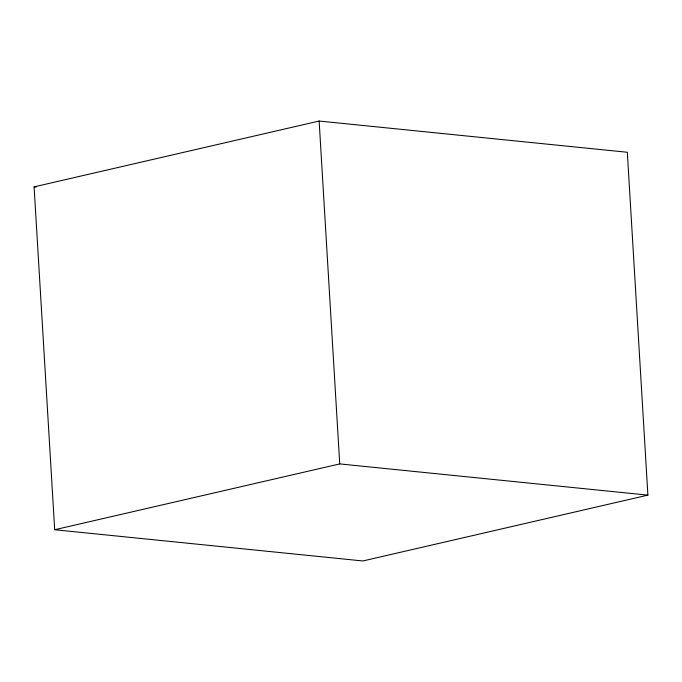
<?xml version="1.0" encoding="UTF-8"?>
<svg xmlns="http://www.w3.org/2000/svg" width="682" height="682" viewBox="0 0 682 682"><rect width="100%" height="100%" fill="white"/><g stroke="black" fill="none" stroke-linecap="round" stroke-linejoin="round"><path stroke-width="1.02" d="M34.1 186.868L319.142 121.038L627.312 152.265L647.9 495.132L362.858 560.962L54.688 529.735L34.1 186.868L36.214 187.081M54.688 529.735L339.73 463.913L647.9 495.132M319.142 121.038L339.73 463.913"/></g></svg>
